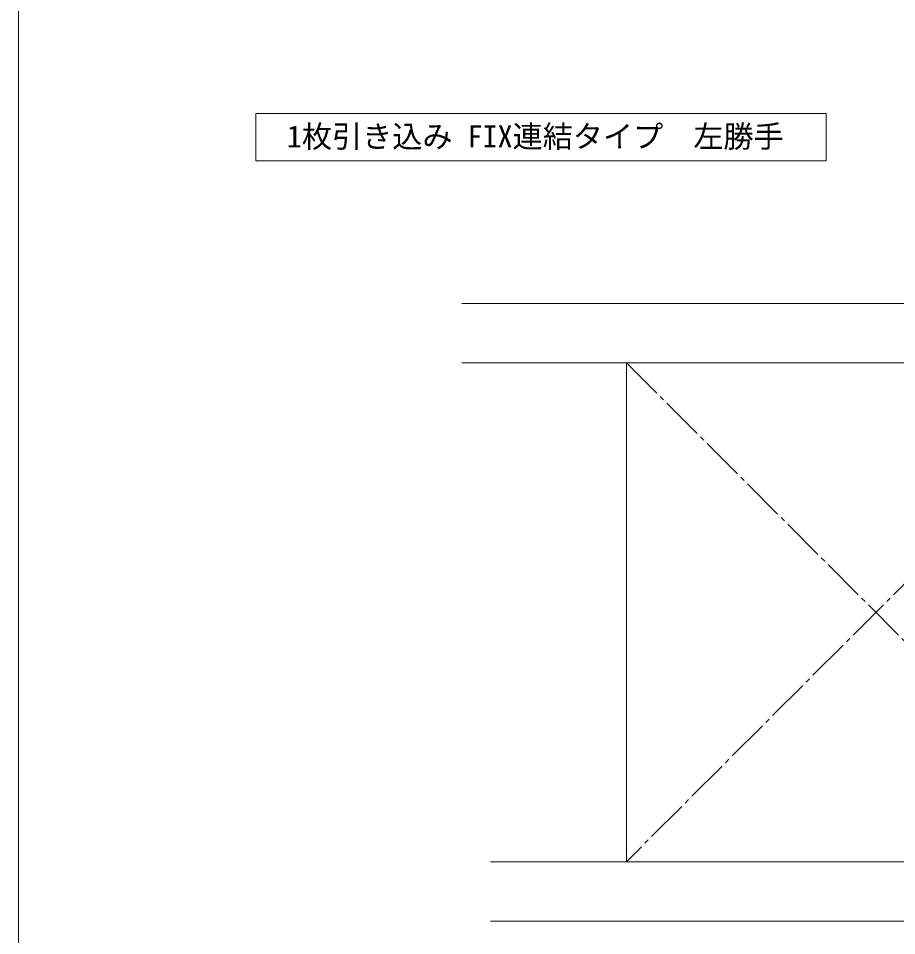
# Model space of a CAD drawing. Units: millimetres, scale not verified. Extents: x -606 to 606, y -304 to 304.
# Drawn here: x -578.8 to -393.9, y -193 to 0 of the extents above; entities that cross this region are included whole.
import ezdxf
from ezdxf.enums import TextEntityAlignment as Align

# ---------------------------------------------------------------- set-up
doc = ezdxf.new("R2010")
doc.units = ezdxf.units.MM
doc.header["$LTSCALE"] = 2
doc.linetypes.add('CHAIN2', pattern=[12, 9, -1, 1, -1])
for name, color, linetype, lineweight in [('0-0_1図面枠', 7, 'Continuous', 9), ('0-1_3一般', 7, 'Continuous', 9), ('0-2_2寸法-3', 7, 'Continuous', 9)]:
    doc.layers.add(name, color=color, linetype=linetype, lineweight=lineweight)
doc.styles.add('ＭＳ ゴシック', font='')
doc.styles.get('ＭＳ ゴシック').set_extended_font_data('MS Gothic')

# ---------------------------------------------------------------- blocks, each defined once
blk = doc.blocks.new('グループ-2')
at = {"layer": '0-0_1図面枠'}
blk.add_lwpolyline([(-800, 554), (800, 554), (800, -554), (-800, -554)], close=True, dxfattribs=at)
blk = doc.blocks.new('図面枠')
at = {"layer": '0-0_1図面枠'}
blk.add_blockref('グループ-2', (0, 0), dxfattribs=at)
blk = doc.blocks.new('グループ-4')
at = {"layer": '0-1_3一般'}
for p, q in [((-310, -120), (-613.241, -120)), ((-310, -145), (-310, -120)), ((-613.241, -145), (-310, -145))]:
    blk.add_line(p, q, dxfattribs=at)
blk = doc.blocks.new('グループ-5')
at = {"layer": '0-1_3一般'}
blk.add_line((-601.241, -380), (-310, -380), dxfattribs=at)
blk.add_lwpolyline([(-310, -380), (-310, -355), (-601.241, -355)], dxfattribs=at)
blk = doc.blocks.new('グループ-6')
at = {"layer": '0-1_3一般', "linetype": 'CHAIN2'}
for p, q in [((-544, -145), (-334, -355)), ((-334, -145), (-544, -355))]:
    blk.add_line(p, q, dxfattribs=at)
at = {"layer": '0-1_3一般'}
blk.add_lwpolyline([(-544, -355), (-544, -145), (-334, -145), (-334, -355)], close=True, dxfattribs=at)
for name in ['グループ-4', 'グループ-5']:
    blk.add_blockref(name, (0, 0), dxfattribs=at)

msp = doc.modelspace()

# ---------------------------------------------------------------- linework, layer by layer
at = {"layer": '0-2_2寸法-3'}
msp.add_lwpolyline([(-528.75, -20), (-408.75, -20), (-408.75, -30), (-528.75, -30)], close=True, dxfattribs=at)

# ---------------------------------------------------------------- block references
at = {"layer": '0-0_1図面枠', "xscale": 0.5, "yscale": 0.5}
msp.add_blockref('図面枠', (-178.75, 0), dxfattribs=at)
at = {"layer": '0-1_3一般', "xscale": 0.5, "yscale": 0.5}
msp.add_blockref('グループ-6', (-178.75, 0), dxfattribs=at)

# ---------------------------------------------------------------- texts
at = {"layer": '0-2_2寸法-3', "style": 'ＭＳ ゴシック'}
msp.add_text('1枚引き込み FIX連結タイプ\u3000左勝手', height=4.648, dxfattribs=at).set_placement((-522.229, -28.569), align=Align.BOTTOM_LEFT)

doc.saveas('drawing.dxf')
